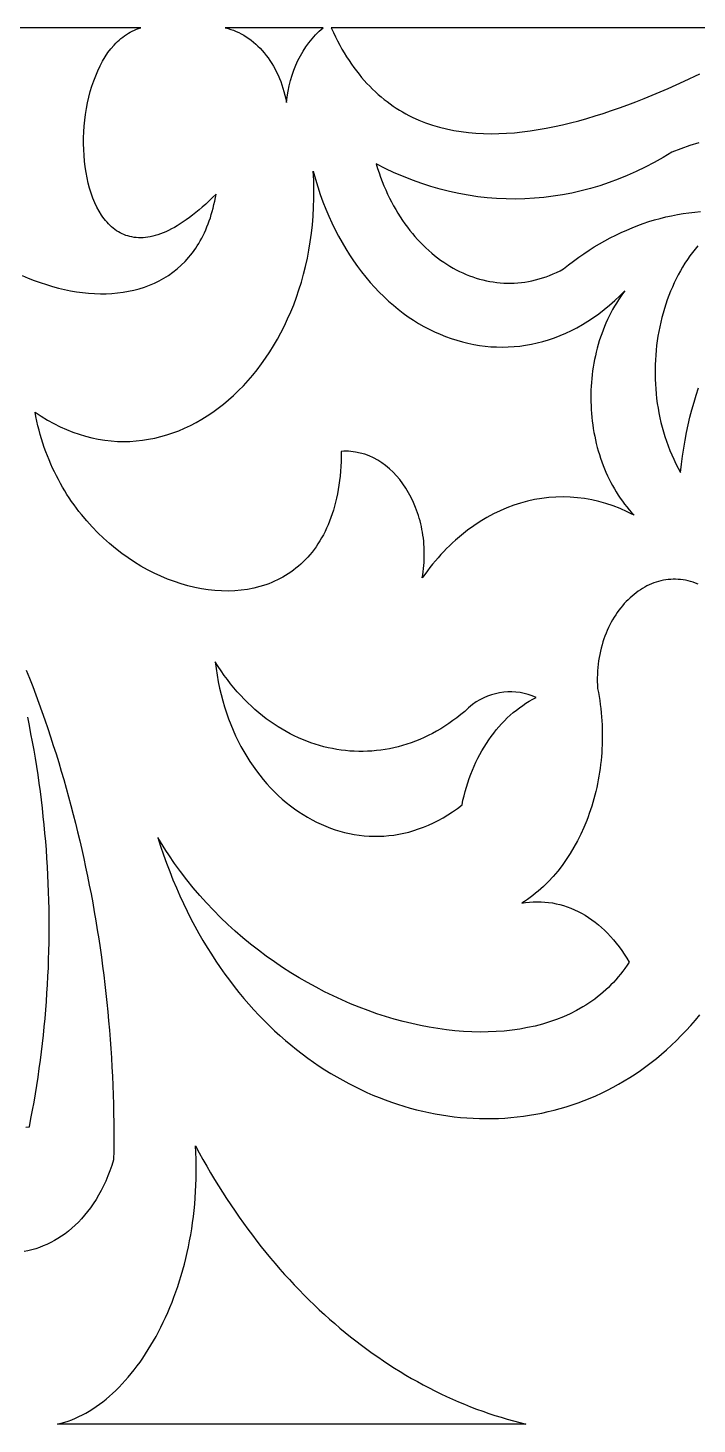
# Model space of a CAD drawing. Extents: x -1145 to -490, y -328 to 327.
# Drawn here: x -776.2 to -737.8, y 201.7 to 281.9 of the extents above; entities that cross this region are included whole.
import ezdxf

# ---------------------------------------------------------------- set-up
doc = ezdxf.new("R2010")
doc.units = 0
doc.layers.add('LAYER_1', color=18, linetype='CONTINUOUS')

msp = doc.modelspace()

# ---------------------------------------------------------------- linework, layer by layer
at = {"layer": 'LAYER_1'}
for points in [[(-776.528, 267.682), (-776.181, 267.533), (-775.834, 267.395), (-775.485, 267.268), (-775.136, 267.152), (-774.787, 267.047), (-774.438, 266.954), (-774.089, 266.872), (-773.742, 266.801), (-773.396, 266.743), (-773.052, 266.696), (-772.71, 266.661), (-772.371, 266.639), (-772.035, 266.629), (-771.702, 266.631), (-771.373, 266.646), (-771.048, 266.674), (-770.728, 266.714), (-770.413, 266.768), (-770.103, 266.835), (-769.8, 266.915), (-769.502, 267.009), (-769.211, 267.117), (-768.927, 267.238), (-768.651, 267.373), (-768.382, 267.523), (-768.121, 267.686), (-767.87, 267.864), (-767.627, 268.057), (-767.393, 268.264), (-767.17, 268.486), (-766.956, 268.723), (-766.853, 268.847), (-766.753, 268.975), (-766.656, 269.106), (-766.561, 269.242), (-766.47, 269.381), (-766.381, 269.524), (-766.295, 269.672), (-766.212, 269.823), (-766.132, 269.978), (-766.056, 270.137), (-765.982, 270.299), (-765.912, 270.466), (-765.845, 270.637), (-765.781, 270.812), (-765.72, 270.991), (-765.663, 271.174), (-765.61, 271.361), (-765.56, 271.552), (-765.513, 271.747), (-765.47, 271.946), (-765.431, 272.15), (-765.395, 272.357), (-765.595, 272.157), (-765.793, 271.966), (-765.988, 271.783), (-766.18, 271.61), (-766.37, 271.446), (-766.556, 271.291), (-766.74, 271.144), (-766.921, 271.006), (-767.1, 270.876), (-767.276, 270.754), (-767.449, 270.641), (-767.619, 270.536), (-767.786, 270.438), (-767.951, 270.349), (-768.113, 270.267), (-768.273, 270.193), (-768.43, 270.127), (-768.584, 270.067), (-768.735, 270.015), (-768.884, 269.971), (-769.029, 269.933), (-769.173, 269.902), (-769.313, 269.878), (-769.451, 269.86), (-769.586, 269.85), (-769.719, 269.845), (-769.849, 269.847), (-769.976, 269.855), (-770.1, 269.869), (-770.222, 269.889), (-770.341, 269.915), (-770.458, 269.947), (-770.572, 269.984), (-770.683, 270.027), (-770.791, 270.076), (-770.897, 270.129), (-771, 270.188), (-771.101, 270.251), (-771.199, 270.32), (-771.294, 270.393), (-771.387, 270.472), (-771.477, 270.554), (-771.564, 270.641), (-771.649, 270.733), (-771.731, 270.828), (-771.811, 270.928), (-771.888, 271.032), (-771.962, 271.139), (-772.103, 271.366), (-772.233, 271.606), (-772.354, 271.86), (-772.463, 272.125), (-772.563, 272.402), (-772.652, 272.689), (-772.73, 272.986), (-772.799, 273.291), (-772.857, 273.604), (-772.905, 273.923), (-772.943, 274.247), (-772.97, 274.577), (-772.988, 274.91), (-772.995, 275.246), (-772.993, 275.584), (-772.98, 275.922), (-772.957, 276.261), (-772.924, 276.599), (-772.881, 276.935), (-772.828, 277.268), (-772.766, 277.598), (-772.693, 277.923), (-772.61, 278.242), (-772.518, 278.554), (-772.415, 278.86), (-772.303, 279.156), (-772.181, 279.444), (-772.049, 279.721), (-771.908, 279.987), (-771.757, 280.24), (-771.596, 280.481), (-771.425, 280.707), (-771.245, 280.919), (-771.151, 281.019), (-771.055, 281.115), (-770.956, 281.206), (-770.855, 281.293), (-770.752, 281.376), (-770.646, 281.454), (-770.538, 281.528), (-770.428, 281.597), (-770.315, 281.661), (-770.199, 281.719), (-770.082, 281.773), (-769.962, 281.822), (-769.839, 281.865), (-769.714, 281.902), (-795.499, 281.902)], [(-732.589, 281.899), (-758.776, 281.9), (-758.658, 281.645), (-758.538, 281.396), (-758.415, 281.153), (-758.29, 280.916), (-758.161, 280.686), (-758.029, 280.462), (-757.895, 280.244), (-757.758, 280.032), (-757.619, 279.826), (-757.476, 279.626), (-757.331, 279.431), (-757.184, 279.243), (-757.034, 279.06), (-756.881, 278.883), (-756.726, 278.712), (-756.569, 278.546), (-756.409, 278.385), (-756.247, 278.231), (-756.082, 278.081), (-755.916, 277.937), (-755.747, 277.798), (-755.575, 277.665), (-755.402, 277.536), (-755.227, 277.413), (-755.049, 277.295), (-754.869, 277.182), (-754.688, 277.074), (-754.504, 276.971), (-754.318, 276.872), (-754.131, 276.779), (-753.75, 276.606), (-753.363, 276.451), (-752.968, 276.315), (-752.567, 276.196), (-752.16, 276.095), (-751.747, 276.01), (-751.328, 275.942), (-750.903, 275.889), (-750.474, 275.852), (-750.04, 275.83), (-749.601, 275.822), (-749.158, 275.829), (-748.712, 275.849), (-748.261, 275.882), (-747.808, 275.928), (-747.351, 275.987), (-746.892, 276.057), (-746.431, 276.138), (-745.967, 276.231), (-745.502, 276.334), (-745.035, 276.447), (-744.567, 276.57), (-744.099, 276.702), (-743.629, 276.843), (-743.16, 276.992), (-742.69, 277.149), (-742.221, 277.313), (-741.752, 277.484), (-741.284, 277.662), (-740.818, 277.846), (-740.353, 278.035), (-739.429, 278.429), (-738.515, 278.841), (-737.613, 279.265)], [(-737.678, 275.304), (-738.196, 275.142), (-738.712, 274.959), (-739.226, 274.754), (-739.728, 274.451), (-740.236, 274.166), (-740.747, 273.899), (-741.263, 273.65), (-741.782, 273.419), (-742.304, 273.207), (-742.83, 273.012), (-743.359, 272.836), (-743.89, 272.678), (-744.423, 272.538), (-744.959, 272.417), (-745.496, 272.314), (-746.035, 272.228), (-746.575, 272.162), (-747.116, 272.113), (-747.658, 272.083), (-748.2, 272.071), (-748.743, 272.077), (-749.285, 272.101), (-749.827, 272.144), (-750.368, 272.205), (-750.908, 272.285), (-751.447, 272.383), (-751.984, 272.499), (-752.52, 272.633), (-753.054, 272.786), (-753.585, 272.958), (-754.114, 273.147), (-754.639, 273.356), (-755.162, 273.582), (-755.681, 273.827), (-756.197, 274.09), (-756.116, 273.829), (-756.031, 273.573), (-755.942, 273.32), (-755.848, 273.072), (-755.75, 272.829), (-755.647, 272.59), (-755.541, 272.355), (-755.43, 272.125), (-755.315, 271.9), (-755.197, 271.679), (-755.074, 271.463), (-754.948, 271.252), (-754.819, 271.046), (-754.685, 270.844), (-754.549, 270.648), (-754.409, 270.456), (-754.266, 270.269), (-754.119, 270.088), (-753.97, 269.911), (-753.817, 269.74), (-753.662, 269.574), (-753.503, 269.413), (-753.342, 269.258), (-753.178, 269.108), (-753.012, 268.963), (-752.843, 268.824), (-752.672, 268.69), (-752.498, 268.562), (-752.323, 268.439), (-752.145, 268.322), (-751.965, 268.211), (-751.783, 268.105), (-751.599, 268.005), (-751.413, 267.912), (-751.226, 267.824), (-751.037, 267.742), (-750.846, 267.665), (-750.654, 267.595), (-750.461, 267.531), (-750.266, 267.474), (-750.071, 267.422), (-749.874, 267.377), (-749.676, 267.338), (-749.477, 267.305), (-749.277, 267.278), (-749.077, 267.258), (-748.876, 267.245), (-748.674, 267.238), (-748.472, 267.238), (-748.269, 267.244), (-748.066, 267.257), (-747.863, 267.276), (-747.66, 267.303), (-747.456, 267.336), (-747.253, 267.376), (-747.05, 267.423), (-746.847, 267.477), (-746.644, 267.538), (-746.442, 267.606), (-746.24, 267.681), (-746.038, 267.763), (-745.838, 267.853), (-745.638, 267.95), (-745.438, 268.054), (-745.152, 268.285), (-744.862, 268.508), (-744.569, 268.724), (-744.273, 268.931), (-743.975, 269.13), (-743.674, 269.32), (-743.37, 269.503), (-743.064, 269.677), (-742.756, 269.843), (-742.445, 270.001), (-742.132, 270.15), (-741.817, 270.291), (-741.5, 270.424), (-741.181, 270.548), (-740.861, 270.664), (-740.539, 270.771), (-740.215, 270.869), (-739.889, 270.959), (-739.563, 271.041), (-739.235, 271.114), (-738.906, 271.178), (-738.575, 271.234), (-738.244, 271.28), (-737.912, 271.319), (-737.579, 271.348)], [(-737.725, 269.39), (-737.883, 269.198), (-738.037, 269.001), (-738.186, 268.799), (-738.33, 268.592), (-738.469, 268.38), (-738.603, 268.163), (-738.731, 267.942), (-738.855, 267.716), (-738.973, 267.486), (-739.086, 267.252), (-739.194, 267.014), (-739.297, 266.772), (-739.394, 266.527), (-739.486, 266.279), (-739.572, 266.028), (-739.653, 265.773), (-739.728, 265.516), (-739.798, 265.256), (-739.863, 264.994), (-739.921, 264.729), (-739.974, 264.462), (-740.021, 264.194), (-740.063, 263.923), (-740.099, 263.651), (-740.128, 263.378), (-740.152, 263.104), (-740.171, 262.828), (-740.183, 262.552), (-740.189, 262.275), (-740.189, 261.997), (-740.183, 261.719), (-740.171, 261.441), (-740.152, 261.163), (-740.128, 260.885), (-740.097, 260.608), (-740.06, 260.331), (-740.017, 260.055), (-739.967, 259.779), (-739.911, 259.505), (-739.848, 259.232), (-739.779, 258.96), (-739.703, 258.69), (-739.621, 258.422), (-739.532, 258.156), (-739.437, 257.892), (-739.334, 257.63), (-739.225, 257.371), (-739.11, 257.114), (-738.987, 256.86), (-738.858, 256.609), (-738.721, 256.362), (-738.671, 256.831), (-738.612, 257.295), (-738.544, 257.754), (-738.466, 258.207), (-738.38, 258.655), (-738.285, 259.098), (-738.182, 259.535), (-738.07, 259.966), (-737.95, 260.391), (-737.821, 260.81), (-737.685, 261.223)], [(-737.719, 249.94), (-737.861, 249.998), (-738.004, 250.049), (-738.147, 250.094), (-738.291, 250.132), (-738.434, 250.163), (-738.577, 250.188), (-738.72, 250.206), (-738.863, 250.218), (-739.006, 250.224), (-739.147, 250.223), (-739.289, 250.217), (-739.43, 250.204), (-739.569, 250.186), (-739.709, 250.162), (-739.847, 250.132), (-739.984, 250.096), (-740.12, 250.055), (-740.254, 250.009), (-740.388, 249.956), (-740.519, 249.899), (-740.65, 249.836), (-740.778, 249.768), (-740.905, 249.695), (-741.031, 249.617), (-741.154, 249.534), (-741.275, 249.446), (-741.394, 249.354), (-741.511, 249.256), (-741.625, 249.155), (-741.738, 249.048), (-741.847, 248.937), (-741.954, 248.822), (-742.058, 248.702), (-742.16, 248.579), (-742.259, 248.451), (-742.354, 248.319), (-742.447, 248.183), (-742.536, 248.043), (-742.622, 247.899), (-742.705, 247.752), (-742.784, 247.601), (-742.86, 247.446), (-742.932, 247.288), (-743, 247.127), (-743.064, 246.962), (-743.124, 246.794), (-743.181, 246.623), (-743.233, 246.449), (-743.281, 246.271), (-743.324, 246.091), (-743.363, 245.908), (-743.398, 245.723), (-743.428, 245.534), (-743.453, 245.343), (-743.473, 245.15), (-743.489, 244.954), (-743.499, 244.755), (-743.504, 244.555), (-743.504, 244.352), (-743.499, 244.147), (-743.488, 243.94), (-743.443, 243.71), (-743.403, 243.48), (-743.366, 243.249), (-743.333, 243.019), (-743.305, 242.788), (-743.28, 242.557), (-743.26, 242.326), (-743.243, 242.095), (-743.23, 241.864), (-743.222, 241.633), (-743.217, 241.403), (-743.215, 241.173), (-743.218, 240.943), (-743.225, 240.714), (-743.235, 240.486), (-743.249, 240.258), (-743.267, 240.031), (-743.288, 239.805), (-743.313, 239.58), (-743.342, 239.356), (-743.374, 239.133), (-743.41, 238.911), (-743.45, 238.69), (-743.493, 238.47), (-743.539, 238.252), (-743.59, 238.035), (-743.643, 237.82), (-743.7, 237.606), (-743.761, 237.394), (-743.825, 237.184), (-743.892, 236.976), (-743.962, 236.769), (-744.036, 236.564), (-744.113, 236.362), (-744.278, 235.963), (-744.455, 235.573), (-744.645, 235.193), (-744.847, 234.824), (-745.062, 234.465), (-745.288, 234.117), (-745.527, 233.782), (-745.778, 233.459), (-746.04, 233.15), (-746.313, 232.854), (-746.597, 232.573), (-746.892, 232.308), (-747.044, 232.18), (-747.198, 232.057), (-747.355, 231.938), (-747.515, 231.823), (-747.677, 231.713), (-747.842, 231.606), (-747.62, 231.643), (-747.397, 231.67), (-747.176, 231.687), (-746.954, 231.693), (-746.734, 231.69), (-746.514, 231.677), (-746.296, 231.655), (-746.078, 231.622), (-745.862, 231.581), (-745.648, 231.53), (-745.435, 231.469), (-745.224, 231.4), (-745.016, 231.321), (-744.81, 231.233), (-744.606, 231.136), (-744.404, 231.031), (-744.206, 230.917), (-744.01, 230.794), (-743.818, 230.662), (-743.629, 230.522), (-743.443, 230.374), (-743.261, 230.217), (-743.083, 230.053), (-742.909, 229.88), (-742.739, 229.699), (-742.573, 229.511), (-742.412, 229.314), (-742.255, 229.11), (-742.104, 228.898), (-741.957, 228.679), (-741.816, 228.453), (-741.679, 228.219), (-741.796, 228.04), (-741.917, 227.866), (-742.042, 227.697), (-742.17, 227.531), (-742.302, 227.37), (-742.438, 227.213), (-742.578, 227.06), (-742.721, 226.911), (-742.868, 226.766), (-743.018, 226.626), (-743.171, 226.489), (-743.328, 226.357), (-743.488, 226.229), (-743.652, 226.105), (-743.818, 225.985), (-743.988, 225.869), (-744.161, 225.757), (-744.336, 225.649), (-744.696, 225.445), (-745.068, 225.257), (-745.45, 225.085), (-745.843, 224.929), (-746.245, 224.788), (-746.657, 224.663), (-747.078, 224.553), (-747.508, 224.459), (-747.945, 224.38), (-748.39, 224.316), (-748.842, 224.266), (-749.301, 224.232), (-749.766, 224.213), (-750.237, 224.209), (-750.713, 224.219), (-751.194, 224.243), (-751.679, 224.282), (-752.168, 224.335), (-752.66, 224.402), (-753.155, 224.484), (-753.653, 224.579), (-754.153, 224.689), (-754.654, 224.812), (-755.157, 224.948), (-755.66, 225.099), (-756.163, 225.262), (-756.666, 225.439), (-757.168, 225.63), (-757.668, 225.833), (-758.168, 226.05), (-758.664, 226.279), (-759.159, 226.521), (-759.65, 226.776), (-760.138, 227.044), (-760.621, 227.324), (-761.1, 227.617), (-761.574, 227.921), (-762.043, 228.239), (-762.506, 228.568), (-762.963, 228.909), (-763.412, 229.262), (-763.855, 229.627), (-764.289, 230.003), (-764.716, 230.391), (-765.134, 230.791), (-765.542, 231.202), (-765.941, 231.624), (-766.33, 232.057), (-766.709, 232.502), (-767.076, 232.957), (-767.432, 233.423), (-767.777, 233.9), (-768.108, 234.388), (-768.269, 234.635), (-768.427, 234.886), (-768.582, 235.139), (-768.733, 235.394), (-768.573, 234.891), (-768.406, 234.396), (-768.232, 233.909), (-768.052, 233.429), (-767.865, 232.958), (-767.671, 232.494), (-767.472, 232.038), (-767.266, 231.59), (-767.054, 231.149), (-766.836, 230.717), (-766.612, 230.292), (-766.383, 229.875), (-766.147, 229.466), (-765.907, 229.066), (-765.661, 228.672), (-765.41, 228.287), (-765.153, 227.91), (-764.892, 227.541), (-764.626, 227.179), (-764.355, 226.826), (-764.079, 226.48), (-763.799, 226.143), (-763.515, 225.813), (-763.226, 225.491), (-762.933, 225.177), (-762.636, 224.872), (-762.335, 224.574), (-762.031, 224.284), (-761.722, 224.002), (-761.41, 223.729), (-761.095, 223.463), (-760.776, 223.205), (-760.454, 222.955), (-760.129, 222.714), (-759.801, 222.48), (-759.47, 222.254), (-759.137, 222.037), (-758.801, 221.827), (-758.462, 221.626), (-758.121, 221.433), (-757.778, 221.247), (-757.433, 221.07), (-757.085, 220.901), (-756.736, 220.74), (-756.385, 220.587), (-756.033, 220.443), (-755.678, 220.306), (-755.323, 220.178), (-754.966, 220.057), (-754.608, 219.945), (-754.249, 219.841), (-753.889, 219.745), (-753.528, 219.658), (-753.167, 219.578), (-752.805, 219.507), (-752.442, 219.444), (-752.08, 219.389), (-751.717, 219.342), (-751.353, 219.304), (-750.99, 219.273), (-750.628, 219.251), (-750.265, 219.238), (-749.903, 219.232), (-749.541, 219.235), (-749.18, 219.246), (-748.82, 219.265), (-748.46, 219.293), (-748.102, 219.328), (-747.744, 219.372), (-747.388, 219.425), (-747.034, 219.485), (-746.68, 219.554), (-746.329, 219.632), (-745.979, 219.717), (-745.631, 219.811), (-745.284, 219.914), (-744.94, 220.024), (-744.598, 220.143), (-744.259, 220.271), (-743.922, 220.407), (-743.587, 220.551), (-743.255, 220.703), (-742.926, 220.864), (-742.6, 221.033), (-742.277, 221.211), (-741.957, 221.397), (-741.64, 221.592), (-741.326, 221.795), (-741.017, 222.006), (-740.71, 222.226), (-740.408, 222.454), (-740.109, 222.691), (-739.815, 222.936), (-739.524, 223.19), (-739.238, 223.452), (-738.956, 223.723), (-738.679, 224.002), (-738.406, 224.29), (-738.138, 224.586), (-737.874, 224.89), (-737.616, 225.204)], [(-776.286, 245.005), (-776.1, 244.532), (-775.918, 244.057), (-775.738, 243.58), (-775.563, 243.101), (-775.39, 242.621), (-775.221, 242.138), (-775.056, 241.654), (-774.893, 241.167), (-774.735, 240.679), (-774.579, 240.189), (-774.428, 239.698), (-774.279, 239.205), (-774.134, 238.71), (-773.993, 238.213), (-773.855, 237.715), (-773.721, 237.216), (-773.59, 236.715), (-773.462, 236.212), (-773.338, 235.708), (-773.218, 235.202), (-773.101, 234.696), (-772.988, 234.187), (-772.878, 233.678), (-772.772, 233.167), (-772.669, 232.655), (-772.57, 232.141), (-772.474, 231.627), (-772.382, 231.111), (-772.294, 230.594), (-772.209, 230.076), (-772.127, 229.557), (-772.05, 229.037), (-771.976, 228.516), (-771.905, 227.994), (-771.838, 227.471), (-771.775, 226.948), (-771.715, 226.423), (-771.659, 225.897), (-771.607, 225.371), (-771.558, 224.844), (-771.513, 224.316), (-771.472, 223.787), (-771.434, 223.258), (-771.4, 222.728), (-771.37, 222.197), (-771.343, 221.666), (-771.32, 221.134), (-771.301, 220.602), (-771.285, 220.069), (-771.274, 219.536), (-771.265, 219.002), (-771.261, 218.468), (-771.261, 217.934), (-771.264, 217.399), (-771.271, 216.864), (-771.373, 216.545), (-771.482, 216.236), (-771.599, 215.937), (-771.723, 215.647), (-771.854, 215.367), (-771.991, 215.097), (-772.134, 214.837), (-772.284, 214.586), (-772.439, 214.345), (-772.6, 214.114), (-772.767, 213.893), (-772.938, 213.682), (-773.115, 213.48), (-773.296, 213.289), (-773.481, 213.107), (-773.671, 212.935), (-773.865, 212.773), (-774.062, 212.62), (-774.263, 212.478), (-774.468, 212.346), (-774.675, 212.223), (-774.885, 212.11), (-775.098, 212.008), (-775.313, 211.915), (-775.53, 211.832), (-775.748, 211.759), (-775.969, 211.696), (-776.191, 211.643), (-776.414, 211.6)], [(-776.318, 218.735), (-776.111, 218.758), (-776.018, 219.233), (-775.928, 219.71), (-775.843, 220.187), (-775.762, 220.665), (-775.684, 221.143), (-775.611, 221.623), (-775.542, 222.103), (-775.476, 222.583), (-775.415, 223.065), (-775.358, 223.546), (-775.304, 224.029), (-775.255, 224.511), (-775.21, 224.994), (-775.168, 225.477), (-775.131, 225.961), (-775.098, 226.445), (-775.068, 226.929), (-775.043, 227.414), (-775.021, 227.898), (-775.004, 228.383), (-774.99, 228.867), (-774.98, 229.352), (-774.975, 229.837), (-774.973, 230.321), (-774.975, 230.806), (-774.981, 231.29), (-774.991, 231.774), (-775.005, 232.258), (-775.023, 232.742), (-775.045, 233.225), (-775.071, 233.708), (-775.101, 234.19), (-775.135, 234.672), (-775.172, 235.154), (-775.214, 235.635), (-775.259, 236.115), (-775.309, 236.595), (-775.362, 237.075), (-775.419, 237.553), (-775.48, 238.031), (-775.545, 238.508), (-775.614, 238.984), (-775.687, 239.459), (-775.764, 239.934), (-775.844, 240.407), (-775.929, 240.88), (-776.017, 241.351), (-776.109, 241.821), (-776.206, 242.291)]]:
    msp.add_lwpolyline(points, dxfattribs=at)
for points in [[(-764.864, 281.901), (-764.705, 281.863), (-764.548, 281.818), (-764.393, 281.764), (-764.24, 281.704), (-764.09, 281.637), (-763.942, 281.562), (-763.797, 281.481), (-763.654, 281.393), (-763.514, 281.299), (-763.377, 281.198), (-763.243, 281.091), (-763.113, 280.977), (-762.985, 280.858), (-762.861, 280.733), (-762.741, 280.602), (-762.624, 280.465), (-762.511, 280.323), (-762.401, 280.176), (-762.296, 280.023), (-762.195, 279.865), (-762.098, 279.703), (-762.006, 279.535), (-761.918, 279.363), (-761.835, 279.187), (-761.756, 279.005), (-761.682, 278.82), (-761.614, 278.631), (-761.55, 278.437), (-761.492, 278.24), (-761.439, 278.039), (-761.391, 277.834), (-761.349, 277.626), (-761.31, 277.947), (-761.259, 278.263), (-761.195, 278.575), (-761.119, 278.88), (-761.03, 279.179), (-760.929, 279.472), (-760.815, 279.757), (-760.689, 280.034), (-760.551, 280.302), (-760.4, 280.562), (-760.237, 280.812), (-760.062, 281.052), (-759.874, 281.282), (-759.675, 281.5), (-759.463, 281.707), (-759.239, 281.901)], [(-741.918, 266.803), (-742.048, 266.63), (-742.172, 266.455), (-742.293, 266.276), (-742.409, 266.094), (-742.52, 265.909), (-742.627, 265.721), (-742.73, 265.53), (-742.828, 265.337), (-742.921, 265.141), (-743.011, 264.942), (-743.095, 264.742), (-743.176, 264.539), (-743.252, 264.334), (-743.324, 264.126), (-743.391, 263.918), (-743.454, 263.707), (-743.512, 263.495), (-743.566, 263.281), (-743.616, 263.066), (-743.661, 262.85), (-743.702, 262.632), (-743.738, 262.414), (-743.77, 262.194), (-743.798, 261.974), (-743.822, 261.753), (-743.841, 261.532), (-743.856, 261.31), (-743.866, 261.088), (-743.872, 260.866), (-743.874, 260.644), (-743.871, 260.421), (-743.864, 260.199), (-743.853, 259.978), (-743.838, 259.756), (-743.818, 259.536), (-743.794, 259.316), (-743.765, 259.096), (-743.733, 258.878), (-743.696, 258.66), (-743.654, 258.444), (-743.609, 258.229), (-743.559, 258.016), (-743.505, 257.803), (-743.447, 257.593), (-743.384, 257.384), (-743.317, 257.177), (-743.246, 256.972), (-743.171, 256.769), (-743.091, 256.569), (-743.008, 256.371), (-742.92, 256.175), (-742.827, 255.981), (-742.731, 255.791), (-742.63, 255.603), (-742.525, 255.418), (-742.416, 255.237), (-742.303, 255.058), (-742.186, 254.883), (-742.064, 254.711), (-741.938, 254.542), (-741.808, 254.378), (-741.674, 254.217), (-741.536, 254.06), (-741.393, 253.907), (-741.592, 254.009), (-741.791, 254.106), (-742.193, 254.285), (-742.597, 254.442), (-743.004, 254.578), (-743.412, 254.692), (-743.822, 254.786), (-744.233, 254.859), (-744.644, 254.911), (-745.056, 254.943), (-745.467, 254.954), (-745.878, 254.945), (-746.287, 254.916), (-746.695, 254.867), (-747.101, 254.798), (-747.504, 254.709), (-747.904, 254.601), (-748.301, 254.473), (-748.694, 254.325), (-749.083, 254.159), (-749.467, 253.973), (-749.846, 253.768), (-750.22, 253.544), (-750.588, 253.302), (-750.949, 253.041), (-751.303, 252.761), (-751.65, 252.463), (-751.821, 252.308), (-751.99, 252.147), (-752.156, 251.982), (-752.321, 251.813), (-752.483, 251.639), (-752.644, 251.461), (-752.802, 251.278), (-752.957, 251.091), (-753.11, 250.899), (-753.261, 250.703), (-753.41, 250.503), (-753.556, 250.298), (-753.526, 250.478), (-753.5, 250.658), (-753.479, 250.838), (-753.462, 251.017), (-753.449, 251.195), (-753.44, 251.373), (-753.436, 251.549), (-753.435, 251.725), (-753.439, 251.9), (-753.446, 252.074), (-753.457, 252.247), (-753.472, 252.418), (-753.491, 252.588), (-753.514, 252.757), (-753.54, 252.924), (-753.57, 253.09), (-753.603, 253.254), (-753.64, 253.416), (-753.68, 253.577), (-753.724, 253.735), (-753.771, 253.892), (-753.821, 254.046), (-753.932, 254.349), (-754.055, 254.642), (-754.19, 254.925), (-754.336, 255.198), (-754.494, 255.46), (-754.663, 255.709), (-754.842, 255.946), (-755.031, 256.17), (-755.23, 256.38), (-755.438, 256.575), (-755.654, 256.755), (-755.879, 256.919), (-756.111, 257.066), (-756.351, 257.196), (-756.598, 257.309), (-756.852, 257.402), (-757.111, 257.477), (-757.377, 257.531), (-757.647, 257.565), (-757.784, 257.574), (-757.923, 257.578), (-758.062, 257.576), (-758.202, 257.568), (-758.205, 257.274), (-758.214, 256.986), (-758.228, 256.703), (-758.247, 256.427), (-758.272, 256.156), (-758.302, 255.891), (-758.337, 255.632), (-758.378, 255.379), (-758.423, 255.132), (-758.473, 254.89), (-758.528, 254.654), (-758.588, 254.423), (-758.653, 254.199), (-758.722, 253.979), (-758.796, 253.766), (-758.874, 253.558), (-758.957, 253.356), (-759.044, 253.159), (-759.135, 252.968), (-759.23, 252.782), (-759.329, 252.602), (-759.433, 252.427), (-759.54, 252.257), (-759.65, 252.093), (-759.765, 251.934), (-759.883, 251.781), (-760.005, 251.633), (-760.13, 251.49), (-760.258, 251.353), (-760.39, 251.221), (-760.525, 251.094), (-760.663, 250.972), (-760.804, 250.855), (-760.948, 250.744), (-761.095, 250.637), (-761.245, 250.536), (-761.397, 250.44), (-761.552, 250.349), (-761.71, 250.263), (-761.87, 250.182), (-762.032, 250.106), (-762.197, 250.035), (-762.364, 249.969), (-762.533, 249.907), (-762.877, 249.8), (-763.228, 249.711), (-763.586, 249.642), (-763.951, 249.591), (-764.321, 249.56), (-764.696, 249.547), (-765.074, 249.552), (-765.457, 249.576), (-765.842, 249.617), (-766.229, 249.677), (-766.618, 249.754), (-767.008, 249.848), (-767.398, 249.96), (-767.787, 250.089), (-768.175, 250.235), (-768.562, 250.397), (-768.945, 250.576), (-769.326, 250.771), (-769.703, 250.982), (-770.075, 251.209), (-770.443, 251.452), (-770.804, 251.71), (-771.159, 251.983), (-771.507, 252.272), (-771.847, 252.575), (-772.178, 252.894), (-772.5, 253.227), (-772.813, 253.574), (-773.115, 253.935), (-773.262, 254.121), (-773.406, 254.31), (-773.547, 254.503), (-773.685, 254.699), (-773.82, 254.899), (-773.952, 255.102), (-774.08, 255.308), (-774.205, 255.518), (-774.327, 255.731), (-774.445, 255.947), (-774.559, 256.167), (-774.67, 256.389), (-774.777, 256.615), (-774.88, 256.844), (-774.979, 257.077), (-775.075, 257.312), (-775.166, 257.55), (-775.252, 257.792), (-775.335, 258.037), (-775.413, 258.284), (-775.487, 258.535), (-775.556, 258.789), (-775.621, 259.045), (-775.681, 259.305), (-775.736, 259.567), (-775.786, 259.832), (-775.428, 259.593), (-775.068, 259.373), (-774.706, 259.172), (-774.344, 258.99), (-773.98, 258.826), (-773.615, 258.68), (-773.249, 258.552), (-772.883, 258.441), (-772.518, 258.349), (-772.152, 258.273), (-771.787, 258.215), (-771.422, 258.173), (-771.059, 258.148), (-770.696, 258.139), (-770.335, 258.147), (-769.976, 258.17), (-769.619, 258.209), (-769.264, 258.264), (-768.912, 258.334), (-768.562, 258.419), (-768.216, 258.518), (-767.872, 258.633), (-767.532, 258.761), (-767.196, 258.904), (-766.864, 259.061), (-766.537, 259.232), (-766.213, 259.416), (-765.895, 259.613), (-765.582, 259.823), (-765.274, 260.046), (-764.972, 260.282), (-764.675, 260.53), (-764.385, 260.79), (-764.101, 261.062), (-763.823, 261.346), (-763.553, 261.642), (-763.289, 261.948), (-763.033, 262.266), (-762.785, 262.594), (-762.544, 262.933), (-762.312, 263.283), (-762.088, 263.642), (-761.873, 264.012), (-761.666, 264.391), (-761.469, 264.78), (-761.281, 265.178), (-761.103, 265.585), (-760.935, 266), (-760.778, 266.425), (-760.63, 266.857), (-760.494, 267.298), (-760.368, 267.747), (-760.254, 268.203), (-760.151, 268.667), (-760.059, 269.139), (-759.98, 269.617), (-759.913, 270.102), (-759.859, 270.593), (-759.818, 271.091), (-759.789, 271.595), (-759.774, 272.105), (-759.772, 272.621), (-759.784, 273.142), (-759.811, 273.669), (-759.685, 273.216), (-759.55, 272.772), (-759.406, 272.337), (-759.253, 271.912), (-759.091, 271.497), (-758.92, 271.091), (-758.742, 270.695), (-758.555, 270.308), (-758.36, 269.931), (-758.158, 269.565), (-757.948, 269.208), (-757.731, 268.861), (-757.507, 268.525), (-757.276, 268.198), (-757.039, 267.882), (-756.796, 267.577), (-756.546, 267.282), (-756.29, 266.997), (-756.029, 266.724), (-755.762, 266.461), (-755.49, 266.208), (-755.213, 265.967), (-754.931, 265.737), (-754.644, 265.518), (-754.354, 265.31), (-754.059, 265.113), (-753.76, 264.927), (-753.457, 264.753), (-753.151, 264.591), (-752.841, 264.44), (-752.529, 264.301), (-752.213, 264.173), (-751.895, 264.058), (-751.575, 263.954), (-751.252, 263.862), (-750.927, 263.783), (-750.601, 263.715), (-750.273, 263.66), (-749.944, 263.617), (-749.613, 263.587), (-749.282, 263.569), (-748.95, 263.564), (-748.618, 263.571), (-748.285, 263.591), (-747.952, 263.624), (-747.62, 263.67), (-747.288, 263.729), (-746.956, 263.801), (-746.626, 263.886), (-746.296, 263.985), (-745.968, 264.097), (-745.641, 264.222), (-745.316, 264.361), (-744.993, 264.513), (-744.673, 264.679), (-744.354, 264.859), (-744.038, 265.052), (-743.725, 265.26), (-743.415, 265.482), (-743.108, 265.717), (-742.805, 265.967), (-742.506, 266.231), (-742.21, 266.51)], [(-747.014, 243.438), (-747.242, 243.53), (-747.473, 243.606), (-747.705, 243.666), (-747.939, 243.711), (-748.174, 243.739), (-748.409, 243.752), (-748.644, 243.75), (-748.879, 243.731), (-749.112, 243.698), (-749.344, 243.648), (-749.574, 243.584), (-749.801, 243.504), (-750.025, 243.408), (-750.245, 243.298), (-750.462, 243.172), (-750.673, 243.031), (-750.892, 242.829), (-751.113, 242.634), (-751.336, 242.448), (-751.562, 242.27), (-751.791, 242.099), (-752.022, 241.937), (-752.255, 241.783), (-752.49, 241.636), (-752.727, 241.497), (-752.966, 241.367), (-753.207, 241.244), (-753.449, 241.129), (-753.693, 241.021), (-753.938, 240.922), (-754.185, 240.83), (-754.432, 240.747), (-754.681, 240.67), (-754.931, 240.602), (-755.181, 240.541), (-755.432, 240.488), (-755.684, 240.443), (-755.936, 240.405), (-756.189, 240.375), (-756.442, 240.353), (-756.695, 240.338), (-756.948, 240.331), (-757.201, 240.331), (-757.453, 240.339), (-757.706, 240.354), (-757.958, 240.377), (-758.209, 240.407), (-758.46, 240.445), (-758.709, 240.49), (-758.958, 240.543), (-759.206, 240.603), (-759.453, 240.67), (-759.699, 240.745), (-759.943, 240.827), (-760.186, 240.917), (-760.427, 241.014), (-760.667, 241.118), (-760.904, 241.229), (-761.14, 241.348), (-761.374, 241.473), (-761.605, 241.606), (-761.834, 241.747), (-762.061, 241.894), (-762.286, 242.049), (-762.507, 242.21), (-762.726, 242.379), (-762.943, 242.555), (-763.156, 242.738), (-763.366, 242.928), (-763.573, 243.125), (-763.776, 243.329), (-763.977, 243.541), (-764.173, 243.759), (-764.366, 243.984), (-764.555, 244.216), (-764.741, 244.455), (-764.922, 244.701), (-765.099, 244.953), (-765.272, 245.213), (-765.441, 245.479), (-765.392, 245.09), (-765.333, 244.707), (-765.265, 244.33), (-765.187, 243.959), (-765.101, 243.595), (-765.007, 243.237), (-764.904, 242.885), (-764.792, 242.54), (-764.673, 242.202), (-764.546, 241.871), (-764.41, 241.547), (-764.268, 241.23), (-764.118, 240.92), (-763.961, 240.617), (-763.797, 240.322), (-763.627, 240.034), (-763.449, 239.754), (-763.266, 239.481), (-763.076, 239.217), (-762.881, 238.961), (-762.679, 238.712), (-762.472, 238.472), (-762.26, 238.24), (-762.042, 238.017), (-761.82, 237.802), (-761.592, 237.596), (-761.36, 237.398), (-761.124, 237.209), (-760.883, 237.03), (-760.638, 236.859), (-760.389, 236.698), (-760.137, 236.546), (-759.881, 236.403), (-759.622, 236.27), (-759.36, 236.147), (-759.095, 236.033), (-758.827, 235.929), (-758.557, 235.835), (-758.284, 235.751), (-758.009, 235.678), (-757.732, 235.615), (-757.454, 235.562), (-757.174, 235.519), (-756.892, 235.488), (-756.61, 235.467), (-756.326, 235.457), (-756.042, 235.458), (-755.757, 235.47), (-755.471, 235.493), (-755.185, 235.528), (-754.9, 235.574), (-754.614, 235.631), (-754.329, 235.7), (-754.044, 235.781), (-753.76, 235.874), (-753.477, 235.979), (-753.195, 236.095), (-752.915, 236.225), (-752.636, 236.366), (-752.358, 236.52), (-752.083, 236.686), (-751.81, 236.865), (-751.538, 237.057), (-751.27, 237.261), (-751.216, 237.522), (-751.155, 237.779), (-751.089, 238.034), (-751.018, 238.285), (-750.94, 238.533), (-750.857, 238.777), (-750.768, 239.017), (-750.674, 239.254), (-750.575, 239.486), (-750.47, 239.715), (-750.36, 239.939), (-750.245, 240.159), (-750.125, 240.374), (-750, 240.585), (-749.87, 240.791), (-749.735, 240.992), (-749.596, 241.188), (-749.452, 241.379), (-749.304, 241.565), (-749.152, 241.745), (-748.995, 241.92), (-748.834, 242.089), (-748.669, 242.252), (-748.5, 242.409), (-748.327, 242.56), (-748.15, 242.705), (-747.969, 242.844), (-747.785, 242.976), (-747.597, 243.102), (-747.406, 243.221), (-747.212, 243.333)], [(-747.601, 201.681), (-774.492, 201.683), (-774.287, 201.733), (-774.082, 201.791), (-773.877, 201.858), (-773.674, 201.934), (-773.471, 202.017), (-773.27, 202.109), (-773.069, 202.208), (-772.87, 202.316), (-772.672, 202.431), (-772.475, 202.554), (-772.28, 202.684), (-772.087, 202.822), (-771.895, 202.968), (-771.705, 203.12), (-771.516, 203.28), (-771.33, 203.446), (-771.146, 203.62), (-770.964, 203.801), (-770.784, 203.988), (-770.606, 204.182), (-770.431, 204.382), (-770.259, 204.589), (-770.089, 204.802), (-769.922, 205.021), (-769.757, 205.246), (-769.596, 205.477), (-769.437, 205.715), (-769.282, 205.958), (-769.13, 206.206), (-768.981, 206.46), (-768.836, 206.72), (-768.694, 206.985), (-768.556, 207.255), (-768.421, 207.531), (-768.29, 207.811), (-768.163, 208.097), (-768.04, 208.387), (-767.921, 208.682), (-767.807, 208.981), (-767.696, 209.285), (-767.59, 209.594), (-767.488, 209.907), (-767.391, 210.224), (-767.299, 210.545), (-767.211, 210.87), (-767.128, 211.199), (-767.05, 211.531), (-766.977, 211.868), (-766.909, 212.208), (-766.847, 212.551), (-766.79, 212.898), (-766.738, 213.248), (-766.691, 213.601), (-766.651, 213.957), (-766.616, 214.317), (-766.586, 214.679), (-766.563, 215.043), (-766.546, 215.411), (-766.535, 215.781), (-766.53, 216.153), (-766.531, 216.527), (-766.538, 216.904), (-766.552, 217.283), (-766.573, 217.664), (-766.361, 217.271), (-766.146, 216.882), (-765.927, 216.497), (-765.705, 216.116), (-765.48, 215.739), (-765.251, 215.366), (-765.019, 214.997), (-764.784, 214.633), (-764.546, 214.272), (-764.304, 213.916), (-764.06, 213.564), (-763.813, 213.216), (-763.562, 212.873), (-763.309, 212.534), (-763.052, 212.199), (-762.793, 211.869), (-762.531, 211.543), (-762.266, 211.221), (-761.998, 210.904), (-761.727, 210.591), (-761.454, 210.283), (-761.178, 209.979), (-760.899, 209.68), (-760.618, 209.386), (-760.334, 209.096), (-760.047, 208.81), (-759.758, 208.53), (-759.467, 208.254), (-759.173, 207.983), (-758.876, 207.716), (-758.577, 207.455), (-758.276, 207.198), (-757.973, 206.946), (-757.667, 206.699), (-757.359, 206.456), (-757.048, 206.219), (-756.736, 205.987), (-756.421, 205.759), (-756.105, 205.537), (-755.786, 205.319), (-755.465, 205.107), (-755.142, 204.9), (-754.817, 204.697), (-754.49, 204.5), (-754.162, 204.309), (-753.831, 204.122), (-753.499, 203.94), (-753.165, 203.764), (-752.829, 203.593), (-752.491, 203.428), (-752.152, 203.267), (-751.811, 203.113), (-751.468, 202.963), (-751.124, 202.819), (-750.778, 202.68), (-750.431, 202.547), (-750.082, 202.419), (-749.731, 202.297), (-749.38, 202.18), (-749.027, 202.069), (-748.672, 201.964), (-748.316, 201.864), (-747.959, 201.77)]]:
    msp.add_lwpolyline(points, close=True, dxfattribs=at)

doc.saveas('drawing.dxf')
